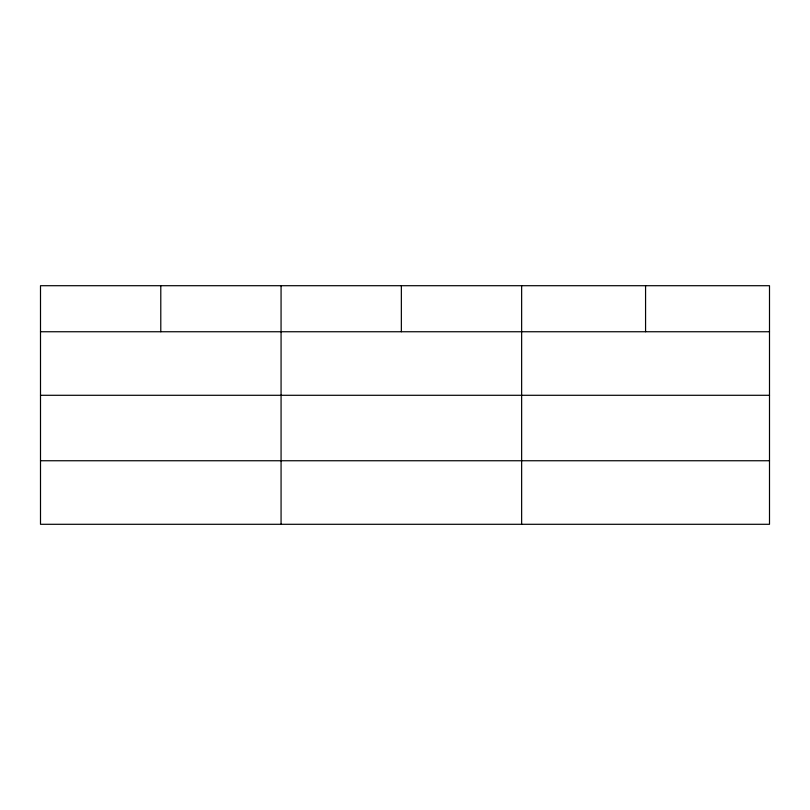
<?xml version="1.0" encoding="UTF-8"?>
<svg xmlns="http://www.w3.org/2000/svg" width="810" height="810" viewBox="0 0 810 810"><rect width="100%" height="100%" fill="white"/><g stroke="black" fill="none" stroke-linecap="round" stroke-linejoin="round"><path stroke-width="1.21" d="M769.5 395.29L769.5 285.707L40.5 285.707L40.5 524.293L769.5 524.293L769.5 395.29L40.5 395.29M40.5 331.746L769.5 331.746M40.5 460.748L769.5 460.748M645.57 285.707L645.57 331.746M521.64 285.707L521.64 524.293M401.355 285.707L401.355 331.746M281.07 285.707L281.07 524.293M160.785 285.707L160.785 331.746"/></g></svg>
